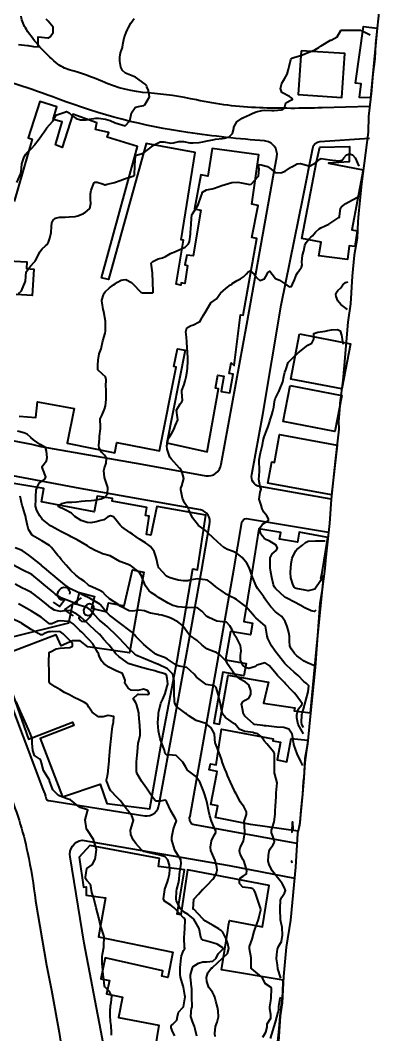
# Model space of a CAD drawing. Header units: metres. Extents: x 298520 to 308411, y 7433745 to 7450750.
# Drawn here: x 300536 to 300609.6, y 7445654.8 to 7445862.3 of the extents above; entities that cross this region are included whole.
import ezdxf
from ezdxf.enums import TextEntityAlignment as Align

# ---------------------------------------------------------------- set-up
doc = ezdxf.new("R2010")
doc.units = ezdxf.units.M
doc.header["$LTSCALE"] = 10
for name, color, linetype in [('Area', 45, 'Continuous'), ('Cotas', 45, 'Continuous'), ('Curvas de Nivel 1m', 11, 'Continuous'), ('Curvas de Nivel 5m', 15, 'Continuous'), ('Edificações', 30, 'Continuous'), ('Vias Primárias', 230, 'Continuous')]:
    doc.layers.add(name, color=color, linetype=linetype)
doc.styles.add('Style-STANDARD', font='STANDARD.shx')

msp = doc.modelspace()

# ---------------------------------------------------------------- linework, layer by layer
at = {"layer": 'Area'}
msp.add_polyline3d([(300609.58, 7445865.79, 677.68), (300608.71, 7445857.48, 678.4), (300608.61, 7445854.4, 678.49), (300608.14, 7445851.31, 678.68), (300607.85, 7445847.27, 678.62), (300607.74, 7445846.77, 678.61), (300607.26, 7445842.65, 678.63), (300607.2, 7445839.45, 678.9), (300605.86, 7445828.89, 684.62), (300605.24, 7445822.75, 685.33), (300605.08, 7445821.18, 685.54), (300604.93, 7445817.75, 684.21), (300604.37, 7445814.27, 683.61), (300603.93, 7445810.01, 680.24), (300603.58, 7445804.31, 680.33), (300603.06, 7445800.6, 680.73), (300602.3, 7445791.74, 686.48), (300602.05, 7445788.62, 685.41), (300601.41, 7445784, 685.57), (300601.38, 7445783.44, 685.89), (300601.17, 7445780.28, 685.65), (300601.24, 7445778.7, 685.19), (300600.48, 7445772.17, 686.35), (300599.62, 7445764.37, 681.69), (300599.31, 7445759.36, 681.75), (300599.17, 7445758.15, 681.68), (300598.47, 7445751.91, 685.14), (300598.36, 7445750.22, 685.53), (300597.82, 7445745.96, 686.1), (300597.3, 7445743.05, 686.07), (300596.39, 7445729.97, 684.84), (300595.28, 7445719.26, 678.75), (300594.76, 7445714.24, 678.63), (300594.28, 7445711.33, 679.47), (300594.28, 7445711.35, 679.54), (300594.05, 7445707.38, 678.51), (300593.91, 7445706.66, 678.67), (300593.75, 7445704.03, 681.54), (300593.16, 7445697.67, 681.37), (300592.76, 7445696.02, 677.25), (300592.34, 7445689.12, 676.46), (300591.28, 7445678.27, 675.33), (300590.45, 7445672.72, 675.42), (300589.88, 7445666.76, 675.52), (300589.62, 7445661.34, 681.86), (300589.19, 7445658.65, 681.75), (300588.84, 7445653.42, 678.59)], dxfattribs=at)
at = {"layer": 'Curvas de Nivel 1m', "flags": 128}
for points, elevation in [([(300535.28, 7445829.16), (300536.11, 7445830.98), (300536.23, 7445832.07), (300536.29, 7445832.98), (300536.76, 7445834.38), (300537.08, 7445834.96), (300537.36, 7445835.27), (300538.25, 7445836.07), (300539.02, 7445836.94), (300539.17, 7445837.15), (300539.38, 7445837.45), (300540.02, 7445838.31), (300540.49, 7445838.93), (300540.87, 7445839.47), (300541.42, 7445840.3), (300541.98, 7445840.91), (300542.66, 7445841.67), (300543.33, 7445842.89), (300543.45, 7445843), (300544.87, 7445843.47), (300545.46, 7445843.63), (300546, 7445843.4), (300546.56, 7445842.85), (300547.44, 7445842.22), (300548.34, 7445841.93), (300549.44, 7445841.94), (300550.17, 7445842.08), (300551.44, 7445842.27), (300551.96, 7445842.28), (300553.44, 7445842.12), (300554.41, 7445841.79), (300555.43, 7445841.35), (300557.42, 7445840.72), (300558.42, 7445841.73), (300558.62, 7445842.71), (300558.75, 7445843.41), (300559.47, 7445844.48), (300559.61, 7445844.56), (300560.15, 7445844.69), (300561.29, 7445844.86), (300561.48, 7445844.99), (300562.41, 7445846.67), (300562.24, 7445847.94), (300561.91, 7445848.67), (300561.79, 7445848.94), (300561.53, 7445849.27), (300559.54, 7445850.7), (300557.55, 7445851.5), (300556.88, 7445852.05), (300556.57, 7445852.73), (300556.38, 7445853.94), (300556.35, 7445854.74), (300556.52, 7445855.66), (300556.88, 7445856.73), (300557.01, 7445857.34), (300557.27, 7445858.73), (300557.65, 7445859.83), (300557.93, 7445860.45), (300558.06, 7445860.72), (300558.64, 7445861.75), (300559.3, 7445862.7)], 677), ([(300535.62, 7445857.35), (300537.42, 7445857.16), (300537.62, 7445857.14), (300538.7, 7445856.95), (300539.61, 7445856.87), (300539.67, 7445856.94), (300539.64, 7445858.94), (300541.64, 7445858.7), (300541.84, 7445858.71), (300542.12, 7445858.91), (300542.71, 7445859.84), (300542.7, 7445860.9), (300541.67, 7445862.11), (300541.3, 7445862.53)], 676), ([(300535.59, 7445806.41), (300536.2, 7445806.97), (300537.04, 7445808.96), (300537.18, 7445810.85), (300537.22, 7445810.96), (300538.04, 7445811.99), (300538.9, 7445812.94), (300538.99, 7445813.04), (300539.1, 7445813.21), (300539.69, 7445814.35), (300540, 7445814.93), (300540.45, 7445815.6), (300541.13, 7445816.15), (300541.54, 7445816.51), (300541.73, 7445816.91), (300542.03, 7445817.78), (300542.32, 7445818.9), (300542.39, 7445820.11), (300542.46, 7445820.9), (300542.69, 7445821.4), (300543.2, 7445821.84), (300544.03, 7445822.05), (300545.2, 7445822.05), (300545.98, 7445822.08), (300547.2, 7445822.16), (300547.75, 7445822.29), (300548.95, 7445822.82), (300549.13, 7445822.91), (300549.21, 7445822.94), (300550.24, 7445823.79), (300550.4, 7445824.81), (300550.34, 7445825.71), (300550.33, 7445826.81), (300550.48, 7445827.59), (300550.96, 7445828.8), (300551.07, 7445829.02), (300551.29, 7445829.21), (300551.71, 7445829.21), (300553.01, 7445828.77), (300553.28, 7445828.69), (300553.37, 7445828.68), (300553.78, 7445828.77), (300554.98, 7445829.06), (300555.29, 7445829.15), (300556.45, 7445829.57), (300557.29, 7445829.9), (300559.03, 7445830.43), (300559.3, 7445830.55), (300559.35, 7445830.65), (300559.36, 7445830.7), (300559.43, 7445832.6), (300559.44, 7445832.7), (300559.55, 7445834.5), (300559.73, 7445834.7), (300560.98, 7445835.06), (300561.36, 7445835.26), (300563.09, 7445836.65), (300563.26, 7445836.77), (300563.38, 7445836.84), (300564.59, 7445837.43), (300565.39, 7445837.45), (300566.8, 7445837.19), (300567.38, 7445837.22), (300568.47, 7445837.51), (300569.39, 7445837.51), (300570.67, 7445837.28), (300571.38, 7445837.24), (300572.58, 7445837.35), (300573.39, 7445837.47), (300574.26, 7445837.65), (300575.39, 7445837.89), (300575.92, 7445837.98), (300577.4, 7445838.15), (300577.7, 7445838.18), (300578.73, 7445838.47), (300579.41, 7445839.18), (300579.69, 7445840.19), (300579.74, 7445840.46), (300580.33, 7445841.56), (300581.44, 7445842.32), (300581.71, 7445842.44), (300582.9, 7445842.97), (300583.46, 7445843.22), (300584.29, 7445843.57), (300585.47, 7445843.89), (300585.92, 7445843.93), (300587.47, 7445843.88), (300587.96, 7445843.87), (300589.47, 7445843.97), (300589.76, 7445844.05), (300590.1, 7445844.33), (300590.37, 7445845.44), (300591.49, 7445846.02), (300591.69, 7445846.12), (300591.6, 7445846.32), (300591.5, 7445846.46), (300591.11, 7445846.72), (300589.51, 7445847.54), (300589.25, 7445848.34), (300589.53, 7445849.43), (300589.85, 7445850.02), (300590.07, 7445850.33), (300590.61, 7445851.27), (300590.9, 7445852.33), (300591.02, 7445852.87), (300591.38, 7445854.32), (300591.45, 7445854.46), (300591.6, 7445854.55), (300591.96, 7445854.68), (300593.6, 7445855.18), (300594.36, 7445855.53), (300595.61, 7445855.98), (300595.83, 7445856.05), (300596.3, 7445856.26), (300597.13, 7445856.75), (300597.62, 7445857.08), (300599.51, 7445858.22), (300599.59, 7445858.26), (300599.63, 7445858.27), (300600.9, 7445858.95), (300601.6, 7445860.2), (300601.62, 7445860.24), (300601.66, 7445860.27), (300601.76, 7445860.3), (300603.66, 7445860.28), (300603.76, 7445860.28), (300605.66, 7445860.26), (300605.96, 7445860.15), (300607.65, 7445859.31)], 678), ([(300593.95, 7445717.7), (300593.63, 7445718.28), (300593.55, 7445718.7), (300593.6, 7445720.28), (300593.68, 7445720.6), (300594, 7445721.42), (300594.95, 7445724.97), (300595.04, 7445726.22), (300594.51, 7445726.72), (300594.07, 7445727.09), (300592.85, 7445728.29), (300592.09, 7445729.02), (300590.59, 7445730.32), (300590.33, 7445730.54), (300590.12, 7445730.77), (300588.89, 7445732.34), (300588.14, 7445733.31), (300587.43, 7445734.36), (300586.64, 7445735.9), (300586.5, 7445736.37), (300586.2, 7445738.37), (300584.23, 7445740.09), (300583.91, 7445740.4), (300582.25, 7445742.34), (300582.16, 7445742.42), (300580.27, 7445743.88), (300579.91, 7445744.08), (300579.05, 7445744.46), (300578.28, 7445744.89), (300577.12, 7445745.66), (300576.3, 7445746.22), (300575.94, 7445746.5), (300575.09, 7445747.29), (300574.32, 7445747.82), (300572.81, 7445748.04), (300572.32, 7445748.05), (300570.98, 7445747.89), (300570.31, 7445747.69), (300569.39, 7445747.65), (300568.31, 7445747.79), (300566.67, 7445748.26), (300566.32, 7445748.4), (300565.91, 7445748.61), (300564.35, 7445750.33), (300564.24, 7445750.63), (300563.87, 7445752.14), (300563.75, 7445752.64), (300563.38, 7445753.65), (300562.67, 7445754.66), (300562.4, 7445754.91), (300561.64, 7445755.43), (300560.42, 7445756.18), (300559.7, 7445756.69), (300558.95, 7445757.23), (300558.43, 7445757.58), (300556.78, 7445758.73), (300556.45, 7445759.05), (300555.05, 7445760.74), (300554.48, 7445760.98), (300553.93, 7445760.76), (300553.07, 7445760.16), (300552.46, 7445760.03), (300551.49, 7445759.76), (300550.45, 7445759.52), (300549.68, 7445759.59), (300548.46, 7445760.03), (300547.18, 7445760.84), (300546.83, 7445761.19), (300546.48, 7445761.53), (300545.14, 7445762.21), (300544.49, 7445762.5), (300544.23, 7445762.61), (300543.71, 7445762.88), (300544.5, 7445763.45), (300545.58, 7445763.78), (300546.5, 7445763.76), (300547.46, 7445763.8), (300548.5, 7445763.97), (300549.28, 7445764.04), (300550.51, 7445764.07), (300551.15, 7445764.15), (300552.51, 7445764.46), (300553.32, 7445764.77), (300553.87, 7445765.42), (300553.93, 7445766.76), (300553.59, 7445767.8), (300553.19, 7445768.77), (300553.11, 7445770.24), (300553.22, 7445770.77), (300553.55, 7445771.71), (300553.61, 7445772.77), (300553.2, 7445773.35), (300552.63, 7445774.01), (300552.16, 7445774.78), (300552.06, 7445775.37), (300552.17, 7445776.78), (300552.21, 7445777.24), (300552.37, 7445778.78), (300552.38, 7445779.1), (300552.35, 7445780.78), (300552.44, 7445781.06), (300552.72, 7445781.61), (300553.25, 7445782.77), (300553.44, 7445783.47), (300553.57, 7445784.77), (300553.58, 7445785.96), (300553.54, 7445786.77), (300553.52, 7445787.5), (300553.55, 7445788.77), (300553.41, 7445789.38), (300552.81, 7445789.96), (300551.88, 7445790.79), (300551.85, 7445791.78), (300551.92, 7445792.79), (300552.16, 7445794.08), (300552.41, 7445794.78), (300552.52, 7445795.13), (300552.9, 7445796.77), (300553.39, 7445798.29), (300553.46, 7445798.76), (300553.45, 7445800.25), (300553.41, 7445800.77), (300553.09, 7445802.65), (300553.06, 7445802.77), (300552.98, 7445803.19), (300552.73, 7445804.51), (300552.68, 7445804.77), (300552.67, 7445805.1), (300553.01, 7445806.14), (300553.21, 7445806.58), (300553.35, 7445806.77), (300554.22, 7445807.57), (300555.04, 7445808.19), (300555.39, 7445808.4), (300555.91, 7445808.74), (300556.64, 7445809.14), (300557.05, 7445809.26), (300557.62, 7445809.29), (300558.77, 7445808.7), (300558.9, 7445808.56), (300559.04, 7445808.39), (300560.69, 7445806.68), (300561.02, 7445806.59), (300561.12, 7445806.58), (300563.02, 7445806.6), (300563.08, 7445806.61), (300563.16, 7445806.66), (300563.17, 7445806.81), (300563.14, 7445808.65), (300563.06, 7445810.65), (300562.76, 7445812.66), (300563.1, 7445812.96), (300564.23, 7445813.51), (300565.1, 7445813.75), (300565.72, 7445814.01), (300566.76, 7445814.61), (300566.99, 7445814.74), (300567.11, 7445814.77), (300567.39, 7445814.88), (300569.12, 7445815.67), (300569.76, 7445815.94), (300570.4, 7445816.57), (300570.6, 7445817.1), (300570.8, 7445818.56), (300570.83, 7445818.9), (300570.98, 7445820.56), (300570.99, 7445820.76), (300571.13, 7445822.56), (300571.15, 7445822.62), (300571.21, 7445822.71), (300572.39, 7445824.54), (300573.03, 7445826.31), (300573.09, 7445826.53), (300573.13, 7445826.66), (300573.26, 7445827.15), (300574.13, 7445827.66), (300575.27, 7445827.87), (300575.78, 7445828), (300577.28, 7445828.49), (300579.29, 7445829.12), (300580.54, 7445829.2), (300581.29, 7445829.09), (300582.99, 7445828.72), (300583.29, 7445828.78), (300584.73, 7445830.4), (300584.87, 7445831.95), (300584.73, 7445832.4), (300584.91, 7445832.81), (300585.33, 7445832.77), (300586.61, 7445832.38), (300587.32, 7445831.87), (300588.14, 7445831.19), (300589.31, 7445831.1), (300590.21, 7445831.44), (300591.32, 7445832.17), (300591.41, 7445832.23), (300591.57, 7445832.32), (300592.69, 7445832.95), (300593.33, 7445833.04), (300595.04, 7445832.57), (300595.33, 7445832.57), (300596.45, 7445833.14), (300597.35, 7445833.93), (300597.58, 7445834.01), (300599.35, 7445833.75), (300599.88, 7445833.68), (300601.34, 7445833.59), (300601.86, 7445833.68), (300602.22, 7445834.19), (300602.76, 7445834.78), (300603.36, 7445835), (300604.01, 7445834.82), (300604.54, 7445834.16), (300605.33, 7445832.48)], 679), ([(300602.98, 7445803.15), (300601.63, 7445804.19), (300601, 7445804.95), (300600.63, 7445805.83), (300600.6, 7445806.21), (300600.67, 7445806.55), (300601.03, 7445807.02), (300601.65, 7445807.57), (300602.02, 7445808.19), (300602.55, 7445808.68), (300603.05, 7445808.8)], 681), ([(300596.53, 7445741.68), (300596.24, 7445741.38), (300595.52, 7445741.54), (300594.25, 7445742.16), (300594.03, 7445742.28), (300592.26, 7445743.26), (300590.42, 7445744.17), (300590.27, 7445744.24), (300590.23, 7445744.27), (300590.18, 7445744.32), (300588.3, 7445746.03), (300588.03, 7445746.35), (300587.83, 7445746.83), (300587.46, 7445748.36), (300587.25, 7445749.45), (300587.16, 7445750.36), (300587.12, 7445751.61), (300587.18, 7445752.36), (300587.54, 7445753.2), (300588.39, 7445753.88), (300588.63, 7445754.35), (300588.4, 7445754.98), (300586.95, 7445755.83), (300586.42, 7445756.06), (300585.94, 7445756.38), (300585.26, 7445757.22), (300584.97, 7445758.39), (300585.55, 7445759.29), (300586.46, 7445759.83), (300586.79, 7445760.04), (300586.83, 7445760.37), (300586.48, 7445760.94), (300585.82, 7445761.72), (300585.5, 7445762.38), (300585.27, 7445763.16), (300584.92, 7445764.39), (300585.13, 7445765.8), (300585.28, 7445766.39), (300585.07, 7445766.91), (300584.85, 7445768.39), (300584.94, 7445770.02), (300584.94, 7445770.39), (300584.89, 7445772.11), (300584.9, 7445772.39), (300585.14, 7445773.87), (300585.29, 7445774.38), (300585.55, 7445775.48), (300585.7, 7445776.38), (300585.9, 7445777.14), (300586.42, 7445778.37), (300586.49, 7445778.56), (300586.69, 7445779.04), (300587.03, 7445780.03), (300587.11, 7445780.37), (300587.46, 7445781.62), (300587.72, 7445782.36), (300587.9, 7445783.2), (300588.04, 7445784.36), (300588.2, 7445784.92), (300588.78, 7445786.15), (300588.85, 7445786.28), (300588.89, 7445786.35), (300588.99, 7445786.55), (300589.72, 7445788.34), (300589.93, 7445789.45), (300590.17, 7445790.33), (300590.35, 7445790.81), (300590.85, 7445792.32), (300591.83, 7445793.34), (300592.87, 7445794.3), (300594.89, 7445795.89), (300595.13, 7445796.02), (300595.68, 7445796.26), (300596.06, 7445797.11), (300596.12, 7445798.26), (300596.7, 7445798.48), (300596.93, 7445798.51), (300598.43, 7445798.74), (300598.93, 7445798.84), (300599.71, 7445799), (300600.93, 7445799.09), (300601.51, 7445798.77), (300601.78, 7445797.92), (300601.88, 7445797.1), (300601.98, 7445796.5), (300602.06, 7445796.05)], 681), ([(300593.94, 7445716.4), (300592.9, 7445718.29), (300592.62, 7445719.66), (300592.62, 7445720.29), (300592.88, 7445721.42), (300593.61, 7445722.28), (300593.73, 7445722.57), (300592.47, 7445724.3), (300592.05, 7445724.77), (300591.29, 7445725.54), (300590.56, 7445726.32), (300590.32, 7445726.58), (300590.07, 7445726.85), (300588.64, 7445728.34), (300588.09, 7445728.96), (300586.97, 7445730.36), (300586.12, 7445730.92), (300584.43, 7445730.4), (300584.25, 7445730.26), (300584.11, 7445730.17), (300582.8, 7445729.72), (300582.11, 7445729.93), (300581.53, 7445730.43), (300581.1, 7445731.45), (300581.09, 7445732.43), (300581.21, 7445733.36), (300581.09, 7445734.43), (300580.18, 7445736.19), (300580.08, 7445736.34), (300580.01, 7445736.44), (300579.37, 7445737.63), (300578.91, 7445738.46), (300578.21, 7445739.19), (300577.38, 7445739.31), (300576.22, 7445739.45), (300574.59, 7445740.16), (300574.23, 7445740.36), (300574.05, 7445740.52), (300573.14, 7445741.43), (300572.25, 7445742.14), (300571.92, 7445742.21), (300570.25, 7445742.16), (300569.86, 7445742.18), (300568.25, 7445742.36), (300567.24, 7445742.6), (300566.26, 7445743.08), (300565.13, 7445743.77), (300564.28, 7445744.28), (300563.7, 7445744.64), (300562.84, 7445745.21), (300562.29, 7445745.7), (300561.62, 7445746.67), (300561.06, 7445747.92), (300560.79, 7445748.68), (300560.33, 7445749.46), (300558.78, 7445750.7), (300558.48, 7445750.84), (300558.35, 7445750.89), (300558.08, 7445750.99), (300556.36, 7445751.62), (300554.37, 7445752.75), (300552.81, 7445753.2), (300552.38, 7445753.37), (300551.31, 7445753.87), (300550.4, 7445754.37), (300549.73, 7445754.81), (300548.41, 7445755.59), (300547.6, 7445756.02), (300546.42, 7445756.65), (300546.05, 7445756.85), (300544.43, 7445757.71), (300543.67, 7445758.11), (300542.44, 7445758.75), (300542.19, 7445758.9), (300540.46, 7445760.28), (300539.95, 7445760.93), (300539.39, 7445762.03), (300539.12, 7445762.93), (300539.16, 7445764.29), (300539.19, 7445764.93), (300539.24, 7445766.22), (300539.47, 7445766.93), (300539.87, 7445767.61), (300540.56, 7445768.18), (300541.01, 7445768.46), (300541.19, 7445768.91), (300540.59, 7445770.5), (300540.43, 7445770.92), (300540.46, 7445771.05), (300540.6, 7445771.23), (300541.32, 7445772.2), (300541.49, 7445772.91), (300541.37, 7445774.17), (300541.12, 7445774.92), (300540.64, 7445775.21), (300540.03, 7445775.54), (300538.66, 7445776.49), (300538.16, 7445776.95), (300537.37, 7445777.66), (300536.67, 7445777.92), (300535.41, 7445778.25)], 678), ([(300593.86, 7445709.88), (300593.65, 7445710.28), (300593.41, 7445710.75), (300592.7, 7445712.29), (300592, 7445714.22), (300591.98, 7445714.3), (300591.93, 7445714.63), (300591.69, 7445716.05), (300591.64, 7445716.3), (300591, 7445717.36), (300589.96, 7445717.67), (300588.54, 7445717.76), (300587.96, 7445717.82), (300586.33, 7445718), (300585.96, 7445718.04), (300585.67, 7445718.08), (300583.96, 7445718.28), (300583.7, 7445718.4), (300581.99, 7445719.98), (300581.66, 7445720.42), (300581.39, 7445721.81), (300581.3, 7445722.43), (300581.52, 7445722.93), (300582.03, 7445723.26), (300582.77, 7445723.67), (300583.17, 7445724.41), (300583.19, 7445725.27), (300582.77, 7445726.41), (300582.07, 7445726.91), (300581.14, 7445727.5), (300580.08, 7445728.34), (300580.03, 7445728.38), (300579.98, 7445728.44), (300579.73, 7445728.8), (300578.55, 7445730.46), (300578.39, 7445730.74), (300578.12, 7445731.23), (300576.88, 7445732.48), (300576.14, 7445733), (300575.34, 7445733.31), (300574.15, 7445733.78), (300573.21, 7445734.53), (300572.17, 7445735.46), (300570.66, 7445736.56), (300570.19, 7445737.08), (300569.62, 7445738), (300569.11, 7445738.58), (300568.21, 7445739.26), (300566.8, 7445740.03), (300566.23, 7445740.27), (300564.98, 7445740.63), (300564.33, 7445740.74), (300564.23, 7445740.75), (300562.65, 7445741.07), (300562.24, 7445741.21), (300561.39, 7445741.52), (300560.24, 7445741.65), (300559.02, 7445741.48), (300558.24, 7445741.52), (300556.54, 7445742.43), (300556.25, 7445742.65), (300556.13, 7445742.73), (300554.27, 7445744.01), (300553.42, 7445744.76), (300552.85, 7445745.34), (300552.29, 7445745.67), (300550.75, 7445746.34), (300550.3, 7445746.6), (300550.17, 7445746.67), (300549.96, 7445746.81), (300549.09, 7445747.59), (300548.32, 7445748.11), (300547.32, 7445748.84), (300546.34, 7445749.79), (300545.34, 7445750.86), (300544.36, 7445752.05), (300543.99, 7445752.5), (300543.66, 7445752.88), (300542.4, 7445754.48), (300541.93, 7445754.9), (300540.41, 7445755.84), (300538.51, 7445756.94), (300538.42, 7445757.02), (300537.68, 7445758.2), (300537.42, 7445758.96), (300537.19, 7445760.23), (300537.01, 7445760.96), (300536.89, 7445761.37), (300536.49, 7445762.74), (300536.41, 7445762.97), (300536.39, 7445763.08), (300535.94, 7445764.98)], 677), ([(300598.05, 7445748.8), (300597.9, 7445748.5), (300597.46, 7445747.66), (300596.3, 7445745.94), (300594.93, 7445745.64), (300594.29, 7445745.74), (300592.49, 7445746.11), (300592.3, 7445746.17), (300592.11, 7445746.3), (300591.86, 7445746.76), (300591.37, 7445748.31), (300591.3, 7445749.35), (300591.39, 7445750.31), (300591.47, 7445751.2), (300591.68, 7445752.31), (300591.88, 7445752.81), (300592.39, 7445753.8), (300592.59, 7445754.1), (300592.87, 7445754.3), (300593.76, 7445754.93), (300594.41, 7445755.52), (300594.9, 7445755.79), (300596.42, 7445755.88), (300596.78, 7445755.88), (300598.41, 7445755.83)], 682), ([(300589.34, 7445666.42), (300588.74, 7445668.34), (300588.62, 7445669.1), (300588.47, 7445670.34), (300588.48, 7445671.26), (300588.67, 7445672.34), (300588.88, 7445672.87), (300589.44, 7445673.89), (300589.67, 7445675.21), (300589.63, 7445676.82), (300589.48, 7445677.37), (300589.26, 7445678.33), (300589.24, 7445678.59), (300589.22, 7445680.33), (300589.22, 7445680.63), (300589.25, 7445682.33), (300589.31, 7445682.56), (300589.54, 7445682.95), (300590.09, 7445683.78), (300590.27, 7445684.32), (300590.11, 7445684.87), (300589.58, 7445685.8), (300589.22, 7445686.33), (300587.61, 7445688.29), (300587.57, 7445688.35), (300586.93, 7445689.66), (300586.75, 7445690.36), (300586.78, 7445691.5), (300586.94, 7445692.36), (300587.16, 7445692.85), (300587.67, 7445693.62), (300587.95, 7445694.07), (300588.01, 7445694.35), (300587.69, 7445695.45), (300587.45, 7445696.1), (300587.39, 7445696.35), (300587.43, 7445696.64), (300587.72, 7445697.47), (300587.93, 7445698.15), (300587.97, 7445698.35), (300588.16, 7445699.94), (300588.18, 7445700.35), (300588.26, 7445701.85), (300588.31, 7445702.34), (300588.4, 7445703.74), (300588.39, 7445704.34), (300588.51, 7445705.65), (300588.6, 7445706.34), (300588.09, 7445708.1), (300588.02, 7445708.35), (300588.01, 7445710.21), (300588.02, 7445710.35), (300588.03, 7445712.21), (300588.02, 7445712.35), (300587.9, 7445712.65), (300586.47, 7445714.36), (300585.93, 7445714.97), (300585.34, 7445715.78), (300584.6, 7445716.39), (300584.05, 7445716.51), (300583.94, 7445716.54), (300583.7, 7445716.65), (300581.95, 7445716.87), (300580.83, 7445717.32), (300579.96, 7445718.35), (300579.84, 7445718.45), (300577.98, 7445719.72), (300577.39, 7445720.48), (300577.16, 7445721.32), (300577, 7445722.48), (300576.64, 7445723.88), (300576.48, 7445724.49), (300576.06, 7445725.82), (300575.72, 7445726.16), (300574.06, 7445726.46), (300573.94, 7445726.52), (300572.08, 7445727.99), (300571.56, 7445728.55), (300570.1, 7445729.92), (300568.48, 7445730.21), (300568.11, 7445730.38), (300567.79, 7445730.59), (300566.12, 7445731.67), (300565.49, 7445731.99), (300564.13, 7445732.45), (300563.74, 7445732.64), (300562.15, 7445733.91), (300561.3, 7445734.67), (300560.17, 7445735.73), (300559.7, 7445736.21), (300559.27, 7445736.69), (300558.74, 7445737.25), (300558.19, 7445737.67), (300556.8, 7445738.72), (300556.21, 7445739.18), (300554.54, 7445740.44), (300554.23, 7445740.67), (300554.14, 7445740.75), (300553.21, 7445741.73), (300552.4, 7445742.78), (300552.25, 7445742.92), (300551.93, 7445743.11), (300550.27, 7445744.03), (300548.74, 7445744.82), (300548.44, 7445744.99), (300548.29, 7445745.08), (300547.84, 7445745.28), (300546.29, 7445746), (300545.07, 7445746.86), (300544.31, 7445747.5), (300543.56, 7445748.12), (300542.63, 7445748.9), (300542.33, 7445749.15), (300540.95, 7445750.31), (300540.35, 7445750.81), (300540.22, 7445750.92), (300538.37, 7445752.42), (300538.08, 7445752.65), (300537.72, 7445752.95), (300536.39, 7445753.87), (300534.96, 7445754.41)], 676), ([(300575.88, 7445654.49), (300575.84, 7445655.12), (300575.94, 7445656.49), (300576.3, 7445657.42), (300576.58, 7445658.48), (300576.47, 7445659.69), (300576.33, 7445660.48), (300576.05, 7445661.73), (300575.82, 7445662.49), (300575.69, 7445662.88), (300575.31, 7445663.56), (300574.62, 7445664.51), (300574.15, 7445665.7), (300574.08, 7445666.51), (300574.39, 7445667.48), (300575.13, 7445668.5), (300575.32, 7445668.55), (300575.37, 7445668.58), (300577.36, 7445670.47), (300577.37, 7445670.49), (300577.39, 7445670.5), (300578.44, 7445671.42), (300578.67, 7445672.46), (300578.46, 7445673.43), (300578.12, 7445674.46), (300577.46, 7445675.8), (300577.13, 7445676.15), (300576.64, 7445676.48), (300575.47, 7445677.21), (300573.93, 7445678.07), (300573.49, 7445678.4), (300573.37, 7445678.52), (300571.51, 7445680.52), (300571.4, 7445680.54), (300571.53, 7445682.54), (300572.48, 7445683.6), (300573.32, 7445684.52), (300573.45, 7445684.64), (300573.57, 7445684.74), (300574.47, 7445685.62), (300575.26, 7445686.5), (300575.45, 7445686.64), (300575.59, 7445686.78), (300576.15, 7445687.94), (300576.27, 7445688.48), (300576.25, 7445689.11), (300575.89, 7445690.49), (300575.64, 7445691.1), (300575.18, 7445692.03), (300575.02, 7445692.5), (300574.95, 7445693.22), (300575.16, 7445694.5), (300575.69, 7445695.62), (300576, 7445696.19), (300576.02, 7445696.49), (300575.71, 7445697.23), (300575.15, 7445698.5), (300574.82, 7445699.58), (300574.6, 7445700.51), (300574.45, 7445701.2), (300574.15, 7445702.51), (300573.79, 7445703.89), (300573.59, 7445704.52), (300573.46, 7445704.87), (300572.77, 7445706.53), (300571.84, 7445707.74), (300570.76, 7445708.56), (300570.25, 7445708.95), (300569.86, 7445709.54), (300569.28, 7445710.58), (300567.89, 7445711.92), (300566.39, 7445712.1), (300565.89, 7445712.08), (300565.65, 7445712.37), (300565.6, 7445712.61), (300565.48, 7445713.03), (300564.87, 7445714.63), (300564.65, 7445715.34), (300564.37, 7445716.63), (300564.31, 7445717), (300564.17, 7445718.64), (300564.28, 7445720.35), (300564.3, 7445720.64), (300564.33, 7445720.97), (300564.75, 7445722.63), (300565.18, 7445723.47), (300565.62, 7445724.62), (300566.06, 7445726.11), (300566.17, 7445726.5), (300566.18, 7445726.61), (300566.07, 7445727.66), (300565.89, 7445728.42), (300565.6, 7445728.62), (300564.09, 7445729.07), (300563.5, 7445729.23), (300562.1, 7445729.61), (300560.81, 7445729.96), (300560.11, 7445730.17), (300558.25, 7445730.71), (300558.15, 7445730.75), (300558.11, 7445730.76), (300557.93, 7445730.89), (300556.13, 7445732.16), (300555.54, 7445732.74), (300554.16, 7445734.48), (300553.91, 7445734.75), (300553.06, 7445735.65), (300552.18, 7445736.74), (300552.14, 7445736.78), (300550.2, 7445738.54), (300550.07, 7445738.67), (300549.92, 7445738.8), (300548.23, 7445740.35), (300547.58, 7445740.84), (300546.24, 7445741.5), (300545.53, 7445741.57), (300544.24, 7445741.38), (300543.01, 7445741.65), (300542.25, 7445742.16), (300541.34, 7445742.91), (300540.27, 7445743.78), (300538.77, 7445744.94), (300538.29, 7445745.27), (300537.18, 7445745.85), (300536.3, 7445746.27), (300534.95, 7445746.98)], 674), ([(300572.12, 7445654.53), (300571.78, 7445655.97), (300571.63, 7445656.54), (300571.24, 7445657.57), (300570.93, 7445658.54), (300571.05, 7445660.32), (300571.17, 7445660.54), (300571.19, 7445660.63), (300571.09, 7445662.54), (300571.08, 7445664.3), (300571.07, 7445664.54), (300570.88, 7445666.09), (300570.82, 7445666.55), (300570.83, 7445667.06), (300571.22, 7445668.54), (300571.38, 7445668.76), (300572.45, 7445669.46), (300573.38, 7445669.72), (300574.17, 7445669.73), (300575.39, 7445669.86), (300576.07, 7445670.49), (300576.49, 7445671.4), (300577.42, 7445672.31), (300577.51, 7445672.38), (300577.52, 7445672.47), (300577.42, 7445672.63), (300576.28, 7445673.34), (300575.43, 7445673.61), (300573.94, 7445674.01), (300573.44, 7445674.19), (300573, 7445674.52), (300572.86, 7445675.12), (300572.64, 7445676.53), (300571.49, 7445678.47), (300571.44, 7445678.54), (300570.37, 7445679.43), (300569.51, 7445679.89), (300568.77, 7445680.58), (300567.97, 7445682.16), (300567.87, 7445682.59), (300567.95, 7445684.19), (300568.01, 7445684.59), (300568.35, 7445685.81), (300568.48, 7445686.58), (300568.57, 7445687.6), (300568.7, 7445688.58), (300568.94, 7445689.89), (300568.87, 7445690.58), (300567.65, 7445692.59), (300567.03, 7445694.6), (300567.02, 7445695.27), (300567.27, 7445696.59), (300567.37, 7445696.94), (300567.72, 7445697.9), (300567.93, 7445698.38), (300567.96, 7445698.59), (300567.74, 7445698.99), (300566.79, 7445700.6), (300566, 7445702.37), (300565.9, 7445702.61), (300565.78, 7445702.76), (300565.61, 7445702.78), (300564.67, 7445702.63), (300563.77, 7445702.58), (300563.64, 7445702.64), (300563.28, 7445703.14), (300562.25, 7445704.66), (300561.81, 7445705.25), (300560.79, 7445706.67), (300559.85, 7445708.31), (300559.75, 7445708.68), (300559.75, 7445710.56), (300559.76, 7445710.68), (300559.89, 7445712.01), (300559.95, 7445712.63), (300559.95, 7445712.68), (300560.13, 7445714.46), (300560.18, 7445714.68), (300560.5, 7445716.11), (300560.53, 7445716.67), (300560.44, 7445718.21), (300560.4, 7445718.68), (300560.27, 7445720.39), (300560.23, 7445720.68), (300560, 7445721.68), (300559.78, 7445722.46), (300559.66, 7445722.69), (300559.1, 7445723.62), (300560.04, 7445724.52), (300560.2, 7445724.52), (300562.04, 7445724.45), (300562.2, 7445724.5), (300562.34, 7445724.66), (300562.05, 7445725.22), (300561.23, 7445725.49), (300560.05, 7445725.22), (300558.67, 7445725.32), (300558.05, 7445725.71), (300557.4, 7445726.72), (300557.42, 7445727.37), (300556.91, 7445728.72), (300556.09, 7445729.04), (300555.6, 7445729.23), (300554.1, 7445730.03), (300553.08, 7445730.77), (300552.62, 7445731.28), (300552.13, 7445732.36), (300552, 7445732.78), (300551.88, 7445733.04), (300550.82, 7445734.79), (300550.17, 7445735.56), (300549.52, 7445736.15), (300548.9, 7445736.82), (300548.55, 7445737.19), (300548.19, 7445737.52), (300546.82, 7445738.84), (300546.21, 7445739.25), (300545.74, 7445739.33), (300544.21, 7445739.46), (300543.64, 7445739.45), (300542.45, 7445738.9), (300542.2, 7445738.84), (300541.98, 7445738.9), (300540.22, 7445740.23), (300539.14, 7445740.93), (300538.24, 7445741.45), (300537.3, 7445742.01), (300536.25, 7445742.62), (300535.63, 7445742.98)], 673), ([(300567.6, 7445654.59), (300567.21, 7445655.36), (300566.87, 7445656.25), (300566.86, 7445656.6), (300566.97, 7445656.85), (300567.23, 7445657.03), (300568.03, 7445657.8), (300568.17, 7445658.58), (300568.4, 7445659.44), (300569.27, 7445660.42), (300569.37, 7445660.57), (300569.7, 7445662.16), (300569.72, 7445662.56), (300569.68, 7445662.94), (300569.38, 7445664.57), (300569.37, 7445664.61), (300569.32, 7445664.77), (300568.8, 7445666.58), (300568.71, 7445667.22), (300568.71, 7445668.58), (300568.77, 7445669.19), (300568.92, 7445670.57), (300568.99, 7445670.98), (300569.42, 7445672.06), (300569.61, 7445672.37), (300569.66, 7445672.57), (300569.63, 7445672.77), (300569.51, 7445674.57), (300569.51, 7445674.64), (300569.64, 7445676.57), (300569.73, 7445678.33), (300569.66, 7445678.57), (300569.57, 7445678.65), (300569.49, 7445678.71), (300567.7, 7445680.59), (300567.52, 7445680.78), (300566.79, 7445681.33), (300565.54, 7445682.17), (300565.27, 7445682.61), (300565.56, 7445684.52), (300565.58, 7445684.59), (300565.59, 7445684.61), (300566.09, 7445686.09), (300566.25, 7445686.6), (300566.51, 7445687.69), (300566.59, 7445688.6), (300566.52, 7445689.49), (300566.21, 7445690.6), (300565.64, 7445691.19), (300564.57, 7445691.55), (300563.64, 7445691.76), (300562.18, 7445692.12), (300561.65, 7445692.21), (300561.29, 7445692.3), (300560.83, 7445692.67), (300559.67, 7445693.95), (300559.06, 7445694.7), (300558.62, 7445695.77), (300558.58, 7445696.7), (300558.82, 7445697.59), (300559.18, 7445698.7), (300558.84, 7445699.6), (300558, 7445700.71), (300557.9, 7445700.85), (300557.76, 7445701.05), (300556.43, 7445702.72), (300555.78, 7445703.42), (300554.49, 7445704.75), (300554.23, 7445705.18), (300553.82, 7445706.32), (300553.64, 7445706.76), (300553.61, 7445706.98), (300553.84, 7445707.8), (300553.95, 7445708.66), (300553.97, 7445708.76), (300553.98, 7445708.88), (300554.16, 7445710.76), (300554.18, 7445711.06), (300554.34, 7445712.75), (300554.48, 7445714.19), (300554.53, 7445714.75), (300554.6, 7445715.42), (300554.72, 7445716.75), (300554.85, 7445717.85), (300555.06, 7445718.74), (300555.14, 7445719.9), (300553.99, 7445720.13), (300552.93, 7445719.82), (300551.98, 7445719.87), (300550.67, 7445720.79), (300550, 7445721.82), (300549.64, 7445722.44), (300549.14, 7445722.81), (300548.02, 7445723.35), (300547.04, 7445723.83), (300546.04, 7445724.34), (300545.06, 7445724.86), (300544.05, 7445725.43), (300543.15, 7445725.98), (300542.06, 7445726.76), (300541.96, 7445726.9), (300541.92, 7445727.05), (300541.89, 7445728.9), (300541.88, 7445729.12), (300541.84, 7445730.9), (300541.84, 7445731.18), (300541.9, 7445732.9), (300541.98, 7445733.06), (300542.14, 7445733.18), (300543.29, 7445733.74), (300544.15, 7445733.92), (300545.05, 7445733.96), (300546.15, 7445734.06), (300546.68, 7445734.32), (300546.67, 7445734.84), (300546.17, 7445735.39), (300544.76, 7445736.86), (300544.19, 7445737.27), (300542.59, 7445737.29), (300542.19, 7445737.27), (300541.83, 7445737.26), (300540.87, 7445736.91), (300540.44, 7445736.65), (300540.18, 7445736.65), (300539.99, 7445736.73), (300539.64, 7445736.93), (300538.69, 7445737.44), (300538.19, 7445737.73), (300536.32, 7445738.97), (300536.2, 7445739.04), (300536.07, 7445739.11), (300534.22, 7445739.98)], 672), ([(300554.63, 7445654.75), (300554.64, 7445655.32), (300554.58, 7445656.75), (300554.46, 7445657.53), (300554.38, 7445658.75), (300554.41, 7445659.6), (300554.45, 7445660.75), (300554.59, 7445661.44), (300554.73, 7445662.74), (300554.23, 7445663.67), (300553.32, 7445664.65), (300553.25, 7445664.76), (300553.21, 7445664.87), (300553, 7445666.76), (300552.98, 7445667.13), (300552.83, 7445668.77), (300552.76, 7445669.38), (300552.76, 7445670.77), (300552.83, 7445671.34), (300553.06, 7445672.76), (300553.09, 7445673.1), (300553.15, 7445674.76), (300553.09, 7445675.12), (300552.55, 7445676.77), (300552.21, 7445678.04), (300552.06, 7445678.77), (300551.51, 7445680.78), (300551.07, 7445682.79), (300550.66, 7445683.9), (300550.52, 7445684.8), (300550.35, 7445685.58), (300549.58, 7445686.4), (300549.33, 7445686.81), (300549.31, 7445687.09), (300549.61, 7445688.8), (300550.78, 7445689.63), (300551.3, 7445690.78), (300551.36, 7445691.06), (300551.55, 7445692.78), (300551.54, 7445692.9), (300550.96, 7445694.79), (300549.7, 7445696.77), (300549.68, 7445696.78), (300549.63, 7445696.8), (300549.53, 7445696.98), (300549.24, 7445698.81), (300549.75, 7445700.59), (300549.83, 7445700.73), (300549.82, 7445700.8), (300549.75, 7445700.84), (300548.26, 7445701.33), (300547.76, 7445701.64), (300546.26, 7445702.85), (300545.78, 7445703.03), (300545.56, 7445703.07), (300543.79, 7445703.73), (300542.67, 7445704.89), (300541.99, 7445706.73), (300541.94, 7445706.9), (300541.83, 7445707.09), (300540.75, 7445708.91), (300540.32, 7445710.46), (300540.2, 7445710.92), (300539.88, 7445711.28), (300538.9, 7445711.95), (300538.54, 7445712.94), (300538.39, 7445714.47), (300538.39, 7445714.94), (300538.38, 7445715.4), (300537.94, 7445716.68), (300537.79, 7445716.95), (300537.64, 7445717.27), (300536.93, 7445718.96), (300535.99, 7445720.97), (300535.14, 7445722.98)], 671), ([(300591.7, 7445696.11), (300591.63, 7445696.23), (300591.62, 7445696.3), (300591.69, 7445698.27), (300591.69, 7445698.3), (300591.72, 7445698.39), (300591.74, 7445698.38), (300591.8, 7445696.78)], 677), ([(300591.63, 7445689.9), (300591.55, 7445690.22), (300591.56, 7445690.3), (300591.63, 7445690.48)], 677), ([(300587.2, 7445654.07), (300588.25, 7445657.38), (300588.81, 7445659.44), (300588.91, 7445659.97), (300588.91, 7445660.33), (300588.94, 7445660.67), (300589.22, 7445662.33), (300589.24, 7445662.4), (300589.3, 7445662.52)], 676)]:
    msp.add_lwpolyline(points, dxfattribs=dict(at, elevation=elevation))
at = {"layer": 'Curvas de Nivel 5m', "flags": 128}
for points, elevation in [([(300596.11, 7445730.37), (300594.78, 7445730.93), (300594.12, 7445731.27), (300592.61, 7445732.3), (300592.14, 7445732.79), (300591.51, 7445733.68), (300591.19, 7445734.31), (300591.11, 7445735.37), (300591.14, 7445736.32), (300590.99, 7445737.12), (300590.62, 7445738.32), (300590.22, 7445739.38), (300589.52, 7445740.34), (300588.79, 7445740.9), (300588.24, 7445741.33), (300587.27, 7445742.36), (300586.27, 7445743.71), (300586.01, 7445744.11), (300585.84, 7445744.38), (300584.64, 7445746.05), (300584.39, 7445746.4), (300584.36, 7445746.46), (300584.31, 7445746.62), (300583.56, 7445748.41), (300583.1, 7445749.66), (300582.82, 7445750.42), (300582.36, 7445751.27), (300581.42, 7445752.43), (300580.38, 7445753.27), (300579.57, 7445753.64), (300578.39, 7445754.05), (300577.64, 7445754.48), (300576.41, 7445755.59), (300575.4, 7445756.5), (300574.43, 7445757.45), (300573.91, 7445757.99), (300573.13, 7445758.53), (300572.45, 7445759.01), (300571.21, 7445760.55), (300570.49, 7445762.22), (300570.4, 7445762.47), (300570.34, 7445762.56), (300569.58, 7445763.65), (300569.17, 7445764.58), (300568.85, 7445766.28), (300568.86, 7445766.59), (300569.05, 7445767.08), (300569.44, 7445768.58), (300569.07, 7445770.1), (300568.78, 7445770.59), (300568.67, 7445770.67), (300568.59, 7445770.72), (300566.84, 7445772.61), (300566.62, 7445772.97), (300566.08, 7445774.62), (300566.01, 7445775.25), (300566.24, 7445776.61), (300566.38, 7445776.9), (300566.67, 7445777.33), (300567.16, 7445778.12), (300567.39, 7445778.6), (300567.77, 7445779.52), (300568.22, 7445780.59), (300568.2, 7445781.1), (300567.98, 7445782.59), (300568.75, 7445783.86), (300569.07, 7445784.26), (300569.17, 7445784.58), (300569.06, 7445786.3), (300569.09, 7445786.58), (300569.55, 7445787.82), (300569.75, 7445788.57), (300569.96, 7445789.42), (300570.17, 7445790.57), (300570.21, 7445791.18), (300570.3, 7445792.57), (300570.32, 7445793.1), (300570.25, 7445794.57), (300570.18, 7445795.27), (300570.08, 7445796.57), (300570.01, 7445797.47), (300569.91, 7445798.57), (300570.08, 7445799.42), (300570.94, 7445799.87), (300571.45, 7445800.04), (300572.49, 7445800.54), (300572.75, 7445800.74), (300572.95, 7445801.06), (300573.51, 7445801.99), (300573.83, 7445802.53), (300574.99, 7445804.51), (300576.14, 7445805.36), (300577.01, 7445806.49), (300578.07, 7445807.43), (300579.04, 7445808.18), (300579.2, 7445808.3), (300579.39, 7445808.46), (300580.4, 7445809.1), (300581.05, 7445809.44), (300581.66, 7445809.83), (300582.3, 7445810.43), (300582.66, 7445810.84), (300583.07, 7445811.05), (300583.87, 7445810.41), (300584.37, 7445809.71), (300585.05, 7445809.12), (300586, 7445809.44), (300586.55, 7445810.38), (300586.7, 7445810.74), (300587.07, 7445810.98), (300587.53, 7445810.36), (300588.22, 7445809.52), (300589.05, 7445809.13), (300590.3, 7445808.33), (300591.04, 7445807.82), (300591.5, 7445807.85), (300591.73, 7445808.31), (300592.11, 7445809.25), (300592.56, 7445810.31), (300592.73, 7445810.65), (300593.08, 7445811.15), (300593.59, 7445811.79), (300593.73, 7445812.29), (300593.66, 7445812.85), (300593.8, 7445814.29), (300594.01, 7445815.17), (300594.26, 7445816.28), (300594.55, 7445816.87), (300595.15, 7445817.62), (300595.49, 7445817.94), (300595.8, 7445818.26), (300596.42, 7445819), (300597.18, 7445819.66), (300597.55, 7445819.87), (300598.44, 7445820.24), (300599.19, 7445820.61), (300600.38, 7445821.4), (300601.2, 7445821.95), (300601.33, 7445822.07), (300601.37, 7445822.2), (300601.56, 7445823.86), (300601.76, 7445824.19), (300602.61, 7445824.81), (300603.24, 7445825.18), (300605.06, 7445826.15), (300605.19, 7445826.22), (300605.25, 7445826.28)], 680), ([(300585.63, 7445654.37), (300586.23, 7445655.38), (300586.5, 7445656.36), (300586.54, 7445657.06), (300587.25, 7445658.22), (300587.26, 7445658.36), (300587.26, 7445658.94), (300587.08, 7445660.16), (300587.05, 7445660.35), (300587.06, 7445660.57), (300587.29, 7445661.78), (300587.32, 7445662.33), (300587.32, 7445662.35), (300587.42, 7445664.25), (300587.41, 7445664.35), (300587.32, 7445664.51), (300586.18, 7445665.22), (300585.58, 7445666.38), (300585.35, 7445666.69), (300583.78, 7445667.98), (300583.37, 7445668.3), (300583.29, 7445668.4), (300583.26, 7445668.52), (300583.27, 7445670.4), (300583.25, 7445670.55), (300582.89, 7445672.41), (300582.93, 7445672.91), (300583.44, 7445674.4), (300583.88, 7445675.98), (300584.01, 7445676.39), (300584.42, 7445677.45), (300584.75, 7445678.39), (300584.9, 7445678.99), (300585.21, 7445680.38), (300585.18, 7445680.72), (300584.61, 7445682.39), (300584.16, 7445683.79), (300583.88, 7445684.4), (300583.57, 7445684.69), (300583.17, 7445684.8), (300581.57, 7445685.01), (300580.9, 7445685.76), (300580.88, 7445686.43), (300581.1, 7445686.92), (300581.6, 7445687.28), (300582.28, 7445687.73), (300582.35, 7445688.41), (300581.79, 7445690.26), (300581.73, 7445690.42), (300581.63, 7445690.6), (300581.01, 7445691.79), (300580.85, 7445692.43), (300580.98, 7445693.12), (300581.68, 7445694.42), (300581.97, 7445696.15), (300581.97, 7445696.42), (300581.8, 7445698.35), (300581.8, 7445698.42), (300582.31, 7445699.86), (300582.33, 7445700.41), (300581.76, 7445701.52), (300581.35, 7445702.01), (300581.05, 7445702.43), (300580.16, 7445704.08), (300579.95, 7445704.45), (300579.9, 7445704.54), (300579.81, 7445704.73), (300579.05, 7445706.46), (300578.44, 7445707.86), (300578.19, 7445708.47), (300577.85, 7445709.25), (300577.41, 7445710.47), (300577.18, 7445711.18), (300576.68, 7445712.48), (300575.92, 7445714.39), (300575.9, 7445714.49), (300575.73, 7445716.28), (300575.69, 7445716.49), (300575.07, 7445717.62), (300573.96, 7445718.52), (300571.97, 7445719.1), (300570.47, 7445720.07), (300569.99, 7445720.47), (300569.9, 7445720.56), (300568.79, 7445721.37), (300568.01, 7445721.88), (300567.62, 7445722.59), (300567.55, 7445723.06), (300567.49, 7445724.6), (300567.5, 7445725.14), (300567.49, 7445726.6), (300567.49, 7445727.17), (300567.21, 7445728.6), (300566.1, 7445729.69), (300564.14, 7445730.61), (300564.11, 7445730.63), (300564.07, 7445730.64), (300562.12, 7445731.47), (300560.79, 7445732.01), (300560.13, 7445732.25), (300559.83, 7445732.38), (300559.4, 7445732.69), (300558.15, 7445733.9), (300557.37, 7445734.72), (300556.18, 7445736), (300555.43, 7445736.74), (300554.19, 7445737.92), (300553.77, 7445738.33), (300553.26, 7445738.76), (300552.22, 7445739.65), (300551.1, 7445740.79), (300550.24, 7445741.78), (300549.65, 7445742.21), (300548.25, 7445742.65), (300547.67, 7445742.84), (300546.26, 7445743.42), (300545.36, 7445743.76), (300544.27, 7445744.18), (300543.22, 7445744.89), (300542.71, 7445745.32), (300542.29, 7445745.66), (300540.78, 7445746.92), (300540.31, 7445747.31), (300538.32, 7445748.94), (300536.34, 7445749.95), (300534.43, 7445750.91)], 675)]:
    msp.add_lwpolyline(points, dxfattribs=dict(at, elevation=elevation))
at = {"layer": 'Edificações'}
for points, elevation in [([(300607.7, 7445846.42), (300605.43, 7445846.51), (300605.75, 7445849.32), (300604.62, 7445849.44), (300606.28, 7445861.02), (300609.05, 7445860.68)], 678.61), ([(300604.49, 7445816.03), (300603.31, 7445816.17), (300602.99, 7445813.42), (300597.13, 7445814.11), (300597.56, 7445816.94), (300593.62, 7445817.68), (300596.63, 7445833.36), (300597.31, 7445836.38), (300603.4, 7445836.51), (300603.31, 7445833.34), (300599.06, 7445833.1), (300606.22, 7445831.74), (300603.87, 7445819.44), (300604.99, 7445819.22)], 683.91), ([(300599.71, 7445765.24), (300586.69, 7445767.62), (300587.49, 7445772), (300588.04, 7445771.9), (300589.09, 7445777.62), (300600.86, 7445775.43)], 682.22), ([(300592.87, 7445696.48), (300583.12, 7445697.86), (300575.95, 7445699.25), (300576.41, 7445701.67), (300575.01, 7445701.94), (300576.23, 7445708.26), (300576.31, 7445708.69), (300574.66, 7445709.01), (300574.9, 7445710.26), (300575.66, 7445710.12), (300575.66, 7445710.12), (300576.1, 7445710.03), (300577.16, 7445717.34), (300587.76, 7445715.35), (300587.69, 7445714.96), (300589.25, 7445714.66), (300588.57, 7445711.05), (300590.53, 7445710.68), (300591.42, 7445715.45), (300594.85, 7445715.09), (300594.23, 7445710.5), (300594.05, 7445707.38), (300593.75, 7445704.03), (300593.58, 7445702.22), (300593.45, 7445700.85), (300593.21, 7445698.2)], 678.39)]:
    msp.add_lwpolyline(points, close=True, dxfattribs=dict(at, elevation=elevation))
for points in [[(300593.47, 7445856.06), (300592.91, 7445847.12), (300601.84, 7445846.55), (300602.41, 7445855.49)], [(300593.13, 7445798.2), (300603.6, 7445796.17), (300601.81, 7445786.91), (300591.35, 7445788.94)], [(300591.25, 7445787.62), (300601.84, 7445785.58), (300600.41, 7445778.21), (300589.83, 7445780.25)], [(300597.77, 7445749.34), (300598.99, 7445756.54), (300593.11, 7445757.61), (300592.76, 7445755.58), (300589.08, 7445756.21), (300589.31, 7445757.53), (300584.86, 7445758.3), (300583.39, 7445749.3), (300581.76, 7445739.32), (300583.51, 7445739.03), (300583.12, 7445736.61), (300579.04, 7445737.3), (300578, 7445731.48), (300582.21, 7445730.73), (300581.76, 7445728.22), (300577.45, 7445728.99), (300575.58, 7445718.57), (300576.78, 7445718.36), (300578.54, 7445728.38), (300586.79, 7445726.97), (300585.81, 7445722.65), (300592.17, 7445721.72), (300592.07, 7445721.05), (300595.42, 7445720.65), (300596.64, 7445733.66), (300598.09, 7445748.09), (300597.55, 7445748.17)]]:
    msp.add_lwpolyline(points, close=True, dxfattribs=at)
for points in [[(300535.72, 7445781.32), (300539.13, 7445781.06), (300539.49, 7445784.3), (300547.03, 7445782.94), (300545.59, 7445775.79), (300555.36, 7445773.86), (300555.78, 7445775.99), (300564.47, 7445774.27), (300567.88, 7445791.4), (300567.41, 7445791.5), (300568.14, 7445795.14), (300569.71, 7445794.82), (300565.97, 7445775.86), (300574.24, 7445774.05), (300576.58, 7445786.96), (300575.93, 7445787.08), (300576.41, 7445789.73), (300577.66, 7445789.5), (300577.1, 7445786.42), (300578.86, 7445786.1), (300579.56, 7445789.94), (300578.74, 7445790.09), (300579.13, 7445792.24), (300579.78, 7445791.71), (300581.06, 7445802.06), (300581.64, 7445801.99), (300584.41, 7445817.7), (300583.36, 7445817.89), (300584.69, 7445824.41), (300583.38, 7445824.68), (300584.8, 7445834.78), (300575.25, 7445836.07), (300574.37, 7445830.45), (300572.92, 7445830.68), (300571.68, 7445823.75), (300572.97, 7445823.51), (300571.35, 7445814.17), (300570.08, 7445814.25), (300569.65, 7445812.33), (300570.24, 7445812.19), (300569.68, 7445808.51), (300568.94, 7445808.62), (300568.87, 7445808.16), (300567.89, 7445808.31), (300569.38, 7445817.36), (300568.91, 7445817.43), (300571.82, 7445835.3), (300561.74, 7445837.13), (300554.02, 7445809.27), (300552.6, 7445809.66), (300560.01, 7445836.48), (300553.8, 7445838.38), (300554.09, 7445839.34), (300551.37, 7445839.97), (300551.68, 7445841.31), (300546.71, 7445843.12), (300544.57, 7445836.31), (300543.17, 7445836.81), (300544.54, 7445841.52), (300542.71, 7445842.05), (300543.45, 7445844.59), (300539.98, 7445845.69), (300537.61, 7445838.28), (300538.42, 7445838.02), (300534.74, 7445825.28)], [(300530.9, 7445813.26), (300537.34, 7445812.91), (300537.27, 7445811.54), (300538.74, 7445811.43), (300538.4, 7445806), (300535.15, 7445806.21)], [(300534.37, 7445736.21), (300545.91, 7445739.11), (300546.73, 7445743.02), (300547.46, 7445742.87), (300548.07, 7445745.26), (300551.15, 7445744.47), (300550.53, 7445742.05), (300553.6, 7445741.33), (300554.03, 7445743.18), (300557.27, 7445742.56), (300558.97, 7445749.95), (300561.27, 7445749.42), (300558.32, 7445732.96), (300549.81, 7445734.2), (300548.22, 7445735.38), (300546.64, 7445735.38), (300544.36, 7445734.34), (300543.33, 7445736.6), (300531.62, 7445732.19), (300537.67, 7445715.31), (300546.69, 7445718.79), (300546.97, 7445718.07), (300540.03, 7445715.4), (300544.63, 7445703.51), (300552.35, 7445706.09), (300553.67, 7445702.16), (300562.48, 7445701.06), (300564.73, 7445713.82), (300568.07, 7445731.36), (300571.29, 7445750.1), (300572.24, 7445749.95), (300573.99, 7445761.07), (300563.97, 7445762.89), (300562.7, 7445756.98), (300561.81, 7445757.11), (300562.36, 7445760.89), (300561.59, 7445761.03), (300561.88, 7445762.65), (300554.79, 7445763.95), (300554.88, 7445764.5), (300551.69, 7445764.98), (300551.08, 7445761.78), (300540.34, 7445763.8), (300540.79, 7445766.56), (300531.72, 7445768.03)], [(300588.39, 7445650.17), (300589.02, 7445656.04), (300589.19, 7445658.65), (300589.71, 7445663.31), (300589.84, 7445665.97), (300577.15, 7445668.13), (300578.46, 7445676.12), (300578.64, 7445677.23), (300578.82, 7445678.19), (300585.59, 7445676.9), (300586.94, 7445685.37), (300570.2, 7445688.59), (300568.84, 7445679.39), (300568.12, 7445679.49), (300569.57, 7445688.58), (300564.25, 7445689.24), (300564.46, 7445690.89), (300550.24, 7445693.53), (300548.03, 7445691.12), (300548.93, 7445684.99), (300549.5, 7445685.07), (300549.48, 7445683.4), (300553.46, 7445682.84), (300551.97, 7445674.88), (300567.24, 7445671.72), (300566.21, 7445666.56), (300564.97, 7445666.8), (300565.19, 7445667.91), (300553.39, 7445670.53), (300552.44, 7445666.3), (300554.23, 7445665.9), (300553.66, 7445663.2), (300556.94, 7445662.51), (300556.09, 7445658.33), (300564.37, 7445656.76), (300563.54, 7445651.76)]]:
    msp.add_lwpolyline(points, dxfattribs=at)
at = {"layer": 'Vias Primárias'}
for points, elevation in [([(300607.5, 7445844.71), (300597.81, 7445844.4, -0.016929), (300584.94, 7445844.42, -0.043756), (300572.03, 7445846.02, 0.033542), (300562.19, 7445847.44, -0.083501), (300552.81, 7445849.77, 0.034079), (300546.2, 7445852.12, -0.105951), (300543.28, 7445853.66, -0.073447), (300537.23, 7445860.44, -0.096711), (300536.13, 7445863.12)], 678.62), ([(300599.62, 7445764.37), (300585, 7445766.94, -0.439571), (300583.41, 7445769.42), (300585.66, 7445781.71), (300589.37, 7445804.02), (300593.9, 7445826.17), (300595.86, 7445836.18, -0.328082), (300597.33, 7445837.54), (300607.48, 7445838.19)], 681.69), ([(300585.58, 7445624.33), (300559.33, 7445629.39, -0.384304), (300555.78, 7445634.1, 0.090405), (300555.32, 7445639.07), (300552.75, 7445654.24), (300549.07, 7445673.57), (300546.16, 7445691.19, -0.411033), (300548.62, 7445694.66), (300578.75, 7445689.48), (300592.12, 7445686.89)], 676.5)]:
    msp.add_lwpolyline(points, format="xyb", dxfattribs=dict(at, elevation=elevation))
for points in [[(300540.15, 7445775.12), (300560.9, 7445771.56), (300573.98, 7445769.16, 0.440925), (300577.08, 7445771.52), (300582.4, 7445800.19), (300587.91, 7445831.02), (300588.51, 7445834.39, 0.443806), (300585.99, 7445837.64, -0.016264), (300570.32, 7445839.36, -0.0556), (300543.67, 7445846.25, 0.028624), (300526.71, 7445851.62, 0.44483), (300523.39, 7445849.41, -0.018957), (300520.92, 7445836.12, 0.037861), (300519.13, 7445823.92, -0.018275), (300516.35, 7445798.08, 0.028199), (300515.12, 7445783.97, 0.008215), (300515.08, 7445781.51, 0.433538), (300517.21, 7445779.52), (300528.83, 7445777.41), (300538.25, 7445775.62)], [(300523.7, 7445749.95), (300525.76, 7445744.51), (300528.66, 7445736.6), (300540.62, 7445705.07, -0.029241), (300541.27, 7445703.11, 0.296529), (300541.68, 7445702.74), (300541.82, 7445702.72), (300561.45, 7445699.62, 0.445254), (300564.39, 7445702), (300570.57, 7445735.62), (300573.06, 7445749.67), (300574.74, 7445759.21, 0.438994), (300572.85, 7445762.17), (300548.22, 7445766.53), (300518.04, 7445772.19, 0.564591), (300516.04, 7445769.58), (300520.07, 7445759.36)]]:
    msp.add_lwpolyline(points, format="xyb", close=True, dxfattribs=at)
for points in [[(300592.63, 7445693.93), (300571.28, 7445697.86, -0.16889), (300571.02, 7445698.01, -0.282354), (300570.75, 7445699.57), (300576.13, 7445729.9), (300579.74, 7445749.95), (300581.37, 7445759.57, -0.349199), (300582.3, 7445760.4), (300599.11, 7445757.62)], [(300513.98, 7445749.95), (300519.97, 7445736.07), (300533.31, 7445705.16, -0.050267), (300537.46, 7445692.09, -0.020038), (300539.12, 7445682.19), (300541.35, 7445669.04), (300542.34, 7445663.93), (300543.95, 7445655.32), (300547.27, 7445633.47, -0.082734), (300547.22, 7445630.07, 0.013446), (300546.1, 7445622.75), (300541.66, 7445597.12, -0.185976), (300537.15, 7445589.57, -0.293499), (300535.57, 7445589.43), (300530.3, 7445591.18), (300518.44, 7445594.39, -0.38413), (300517.16, 7445596.38, -0.10283), (300519.09, 7445601.44, 0.14486), (300522.46, 7445613.02, -0.029871), (300522.87, 7445620.5, 0.173176), (300521.11, 7445628.04, 0.011944), (300519.75, 7445630.05, -1.940661)]]:
    msp.add_lwpolyline(points, format="xyb", dxfattribs=at)

# ---------------------------------------------------------------- texts
at = {"layer": 'Cotas', "style": 'Style-STANDARD'}
msp.add_text('675', height=4, rotation=146.4919, dxfattribs=at).set_placement((300547.04, 7445742.81, 675), align=Align.MIDDLE_CENTER)

doc.saveas('drawing.dxf')
